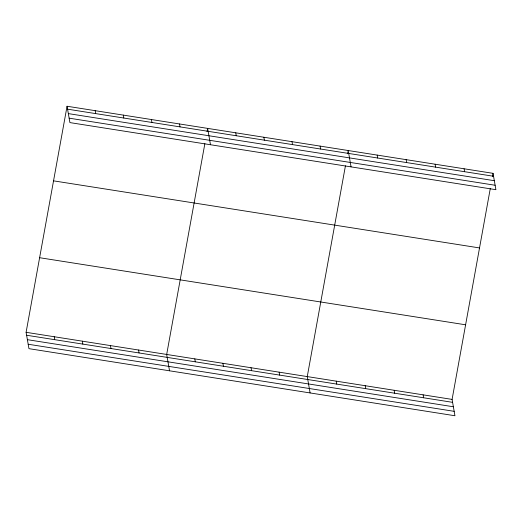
<?xml version="1.0" encoding="UTF-8"?>
<svg xmlns="http://www.w3.org/2000/svg" width="522" height="522" viewBox="0 0 522 522"><rect width="100%" height="100%" fill="white"/><g stroke="black" fill="none" stroke-linecap="round" stroke-linejoin="round"><path stroke-width="0.78" d="M490.282 188.572L452.091 399.402L454.943 415.753L28.951 348.663L26.1 332.312L67.057 106.247L493.049 173.337L495.9 189.688L69.909 122.598L67.057 106.247M204.872 143.628L166.675 354.451L169.533 370.803M207.051 131.59L207.632 128.386L210.483 144.738M345.447 165.768L307.256 376.597L310.107 392.949M347.626 153.729L348.207 150.525L351.065 166.877M492.468 176.54L493.049 173.337M67.566 109.176L493.558 176.266M68.343 113.607L494.327 180.697M69.139 118.168L495.13 185.258M53.538 180.847L479.529 247.937M39.613 257.711L465.604 324.801M26.1 332.312L452.091 399.402M26.609 335.248L452.6 402.338M27.385 339.672L453.377 406.762M28.181 344.239L454.173 411.329M464.078 168.769L464.593 171.705M435.113 164.208L435.622 167.144M406.142 159.647L406.658 162.577M423.12 394.841L423.636 397.771M377.178 155.086L377.687 158.016M394.156 390.28L394.665 393.21M365.191 385.719L365.7 388.649M320.097 146.095L320.606 149.024M336.22 381.158L336.736 384.088M291.981 141.671L292.49 144.601M263.864 137.24L264.373 140.17M279.139 372.166L279.648 375.096M235.748 132.81L236.257 135.746M251.023 367.736L251.532 370.672M222.907 363.312L223.416 366.242M179.516 123.955L180.031 126.885M194.791 358.882L195.306 361.811M151.4 119.525L151.915 122.461M123.29 115.101L123.799 118.031M138.558 350.027L139.074 352.957M95.174 110.671L95.683 113.6M110.449 345.597L110.958 348.526M82.332 341.173L82.841 344.102M54.216 336.742L54.725 339.672"/></g></svg>
